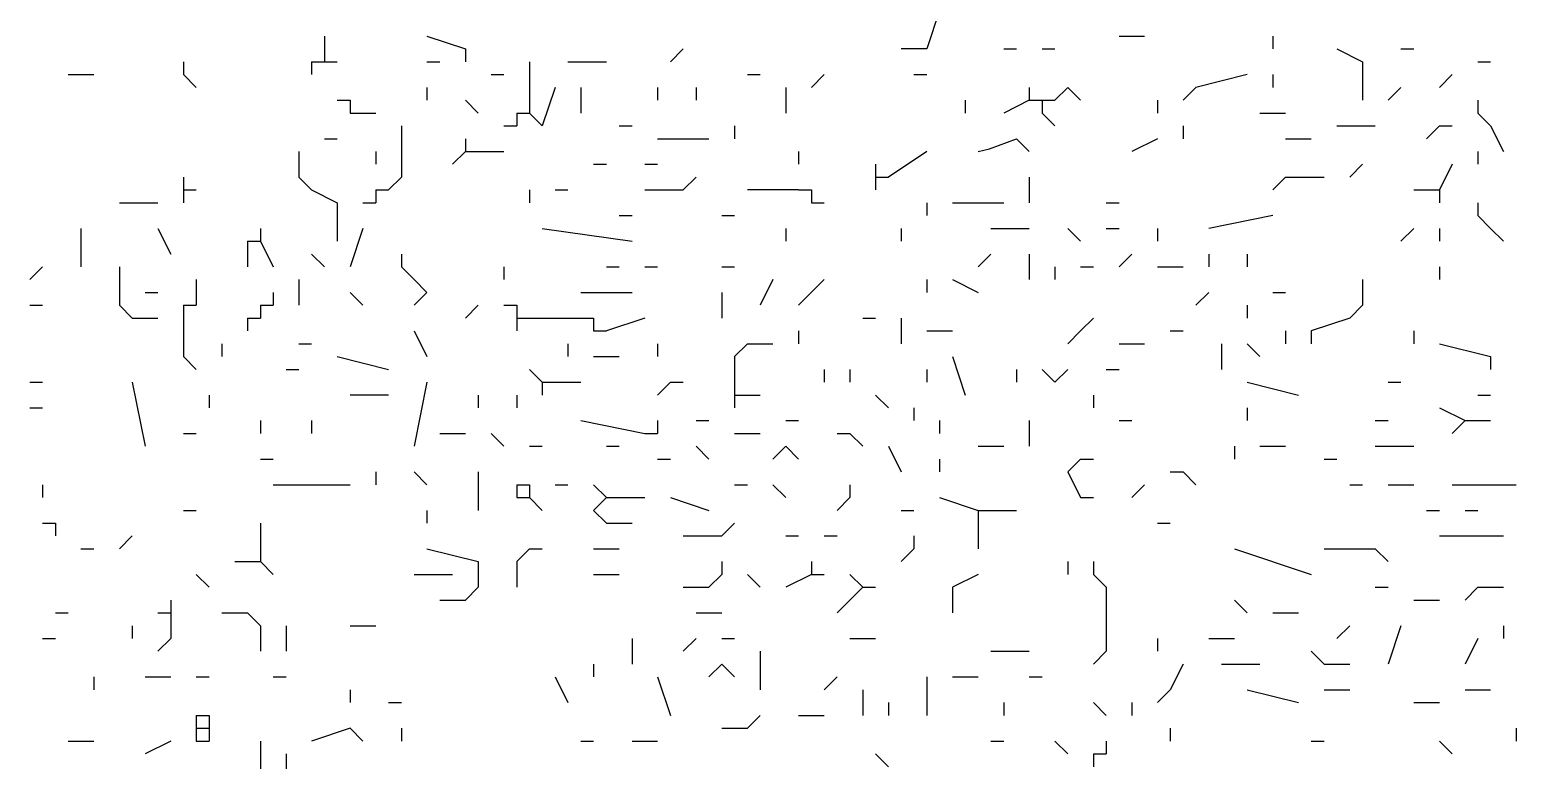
# Model space of a CAD drawing. Header units: inches. Extents: x 0 to 7.16, y 0 to 9.76.
# Drawn here: x 3.06 to 4.22, y 4.625 to 5.195 of the extents above; entities that cross this region are included whole.
import ezdxf

# ---------------------------------------------------------------- set-up
doc = ezdxf.new("R2010")
doc.units = ezdxf.units.IN
doc.header["$MEASUREMENT"] = 0

# ---------------------------------------------------------------- blocks, each defined once
blk = doc.blocks.new('drevoo')
at = {"linetype": 'Continuous'}
for points in [[(184.9202, -562.4001), (184.9102, -562.4301), (184.8902, -562.4301)], [(184.4402, -562.4201), (184.4402, -562.4301)], [(184.5202, -562.4201), (184.5502, -562.4301), (184.5502, -562.4401)], [(185.0602, -562.4201), (185.0802, -562.4201)], [(185.1802, -562.4201), (185.1802, -562.4301)], [(184.4402, -562.4301), (184.4402, -562.4401)], [(184.7202, -562.4301), (184.7102, -562.4401)], [(184.9702, -562.4301), (184.9802, -562.4301)], [(185.0002, -562.4301), (185.0102, -562.4301)], [(185.2302, -562.4301), (185.2502, -562.4401), (185.2502, -562.4701)], [(185.2802, -562.4301), (185.2902, -562.4301)], [(184.3302, -562.4401), (184.3302, -562.4501)], [(184.4302, -562.4401), (184.4302, -562.4501)], [(184.4302, -562.4401), (184.4402, -562.4401)], [(184.4402, -562.4401), (184.4502, -562.4401)], [(184.5202, -562.4401), (184.5302, -562.4401)], [(184.6002, -562.4401), (184.6002, -562.4701)], [(184.6302, -562.4401), (184.6602, -562.4401)], [(185.3402, -562.4401), (185.3502, -562.4401)], [(184.2402, -562.4501), (184.2602, -562.4501)], [(184.3302, -562.4501), (184.3402, -562.4601)], [(184.5202, -562.4601), (184.5202, -562.4701)], [(184.5702, -562.4501), (184.5802, -562.4501)], [(184.6202, -562.4601), (184.6102, -562.4901), (184.6002, -562.4801)], [(184.6402, -562.4601), (184.6402, -562.4801)], [(184.7002, -562.4601), (184.7002, -562.4701)], [(184.7302, -562.4601), (184.7302, -562.4701)], [(184.7702, -562.4501), (184.7802, -562.4501)], [(184.8002, -562.4601), (184.8002, -562.4801)], [(184.8302, -562.4501), (184.8202, -562.4601)], [(184.9002, -562.4501), (184.9102, -562.4501)], [(184.9902, -562.4601), (184.9902, -562.4701)], [(185.0102, -562.4701), (185.0202, -562.4601), (185.0302, -562.4701)], [(185.1202, -562.4601), (185.1102, -562.4701)], [(185.1602, -562.4501), (185.1202, -562.4601)], [(185.1802, -562.4501), (185.1802, -562.4601)], [(185.2802, -562.4601), (185.2702, -562.4701)], [(185.3202, -562.4501), (185.3102, -562.4601)], [(184.4502, -562.4701), (184.4602, -562.4701)], [(184.4602, -562.4701), (184.4602, -562.4801)], [(184.5502, -562.4701), (184.5602, -562.4801)], [(184.6002, -562.4701), (184.6002, -562.4801)], [(184.9402, -562.4701), (184.9402, -562.4801)], [(184.9902, -562.4701), (184.9702, -562.4801)], [(184.9902, -562.4701), (185.0002, -562.4701)], [(185.0002, -562.4701), (185.0002, -562.4801)], [(185.0002, -562.4701), (185.0102, -562.4701)], [(185.0902, -562.4701), (185.0902, -562.4801)], [(185.3402, -562.4701), (185.3402, -562.4801)], [(184.4602, -562.4801), (184.4702, -562.4801)], [(184.4702, -562.4801), (184.4802, -562.4801)], [(184.5902, -562.4801), (184.5902, -562.4901)], [(184.5902, -562.4801), (184.6002, -562.4801)], [(185.0002, -562.4801), (185.0102, -562.4901)], [(185.1702, -562.4801), (185.1902, -562.4801)], [(185.3402, -562.4801), (185.3502, -562.4901)], [(184.5002, -562.4901), (184.5002, -562.5301)], [(184.5802, -562.4901), (184.5902, -562.4901)], [(184.6702, -562.4901), (184.6802, -562.4901)], [(184.7602, -562.4901), (184.7602, -562.5001)], [(185.1102, -562.4901), (185.1102, -562.5001)], [(185.2302, -562.4901), (185.2602, -562.4901)], [(185.3102, -562.4901), (185.3002, -562.5001)], [(185.3102, -562.4901), (185.3202, -562.4901)], [(185.3502, -562.4901), (185.3602, -562.5101)], [(184.4402, -562.5001), (184.4502, -562.5001)], [(184.5502, -562.5001), (184.5502, -562.5101)], [(184.7002, -562.5001), (184.7402, -562.5001)], [(184.9502, -562.5101), (184.9592, -562.5081), (184.9802, -562.5001), (184.9902, -562.5101)], [(185.0902, -562.5001), (185.0702, -562.5101)], [(185.1902, -562.5001), (185.2102, -562.5001)], [(184.4202, -562.5101), (184.4202, -562.5301)], [(184.4802, -562.5101), (184.4802, -562.5201)], [(184.5502, -562.5101), (184.5402, -562.5201)], [(184.5502, -562.5101), (184.5602, -562.5101)], [(184.5602, -562.5101), (184.5802, -562.5101)], [(184.8102, -562.5101), (184.8102, -562.5201)], [(184.9102, -562.5101), (184.8802, -562.5301)], [(185.3402, -562.5101), (185.3402, -562.5201)], [(184.3302, -562.5301), (184.3302, -562.5401)], [(184.4202, -562.5301), (184.4302, -562.5401)], [(184.5002, -562.5301), (184.4902, -562.5401)], [(184.6502, -562.5201), (184.6602, -562.5201)], [(184.6902, -562.5201), (184.7002, -562.5201)], [(184.7302, -562.5301), (184.7202, -562.5401)], [(184.8702, -562.5201), (184.8702, -562.5301)], [(184.8702, -562.5301), (184.8702, -562.5401)], [(184.8702, -562.5301), (184.8802, -562.5301)], [(184.9902, -562.5301), (184.9902, -562.5501)], [(185.1902, -562.5301), (185.1802, -562.5401)], [(185.1902, -562.5301), (185.2202, -562.5301)], [(185.2502, -562.5201), (185.2402, -562.5301)], [(185.3202, -562.5201), (185.3102, -562.5401)], [(184.3302, -562.5401), (184.3302, -562.5501)], [(184.3302, -562.5401), (184.3402, -562.5401)], [(184.4302, -562.5401), (184.4502, -562.5501), (184.4502, -562.5801)], [(184.4802, -562.5401), (184.4802, -562.5501)], [(184.4802, -562.5401), (184.4902, -562.5401)], [(184.6002, -562.5401), (184.6002, -562.5501)], [(184.6202, -562.5401), (184.6302, -562.5401)], [(184.6902, -562.5401), (184.7202, -562.5401)], [(184.8102, -562.5401), (184.7702, -562.5401)], [(184.8102, -562.5401), (184.8202, -562.5401)], [(184.8202, -562.5401), (184.8202, -562.5501)], [(185.2902, -562.5401), (185.3002, -562.5401)], [(185.3002, -562.5401), (185.3102, -562.5401)], [(185.3102, -562.5401), (185.3102, -562.5501)], [(184.2802, -562.5501), (184.3102, -562.5501)], [(184.4702, -562.5501), (184.4802, -562.5501)], [(184.8202, -562.5501), (184.8302, -562.5501)], [(184.9102, -562.5501), (184.9102, -562.5601)], [(184.9302, -562.5501), (184.9702, -562.5501)], [(185.0502, -562.5501), (185.0602, -562.5501)], [(185.3402, -562.5501), (185.3402, -562.5601)], [(184.6702, -562.5601), (184.6802, -562.5601)], [(184.7502, -562.5601), (184.7602, -562.5601)], [(185.1802, -562.5601), (185.1302, -562.5701)], [(185.3402, -562.5601), (185.3502, -562.5701)], [(184.2502, -562.5701), (184.2502, -562.6001)], [(184.3102, -562.5701), (184.3202, -562.5901)], [(184.3902, -562.5701), (184.3902, -562.5801)], [(184.4702, -562.5701), (184.4602, -562.6001)], [(184.6102, -562.5701), (184.6802, -562.5801)], [(184.8002, -562.5701), (184.8002, -562.5801)], [(184.8902, -562.5701), (184.8902, -562.5801)], [(184.9602, -562.5701), (184.9902, -562.5701)], [(185.0202, -562.5701), (185.0302, -562.5801)], [(185.0502, -562.5701), (185.0602, -562.5701)], [(185.0902, -562.5701), (185.0902, -562.5801)], [(185.2902, -562.5701), (185.2802, -562.5801)], [(185.3102, -562.5701), (185.3102, -562.5801)], [(185.3502, -562.5701), (185.3602, -562.5801)], [(184.3802, -562.5801), (184.3802, -562.5901)], [(184.3802, -562.5801), (184.3902, -562.5801)], [(184.3902, -562.5801), (184.4002, -562.6001)], [(184.3802, -562.5901), (184.3802, -562.6001)], [(184.4302, -562.5901), (184.4402, -562.6001)], [(184.5002, -562.5901), (184.5002, -562.6001)], [(184.9602, -562.5901), (184.9502, -562.6001)], [(184.9902, -562.5901), (184.9902, -562.6101)], [(185.0702, -562.5901), (185.0602, -562.6001)], [(185.1302, -562.5901), (185.1302, -562.6001)], [(185.1602, -562.5901), (185.1602, -562.6001)], [(184.2202, -562.6001), (184.2102, -562.6101)], [(184.2802, -562.6001), (184.2802, -562.6301)], [(184.3402, -562.6101), (184.3402, -562.6201)], [(184.4202, -562.6101), (184.4202, -562.6301)], [(184.5002, -562.6001), (184.5102, -562.6101)], [(184.5102, -562.6101), (184.5202, -562.6201)], [(184.5802, -562.6001), (184.5802, -562.6101)], [(184.6602, -562.6001), (184.6702, -562.6001)], [(184.6902, -562.6001), (184.7002, -562.6001)], [(184.7502, -562.6001), (184.7602, -562.6001)], [(184.7902, -562.6101), (184.7802, -562.6301)], [(184.8302, -562.6101), (184.8102, -562.6301)], [(184.9102, -562.6101), (184.9102, -562.6201)], [(184.9302, -562.6101), (184.9502, -562.6201)], [(185.0102, -562.6001), (185.0102, -562.6101)], [(185.0302, -562.6001), (185.0402, -562.6001)], [(185.0902, -562.6001), (185.1102, -562.6001)], [(185.2502, -562.6101), (185.2502, -562.6301)], [(185.3102, -562.6001), (185.3102, -562.6101)], [(184.3002, -562.6201), (184.3102, -562.6201)], [(184.3402, -562.6201), (184.3402, -562.6301)], [(184.4002, -562.6201), (184.4002, -562.6301)], [(184.4602, -562.6201), (184.4702, -562.6301)], [(184.5202, -562.6201), (184.5102, -562.6301)], [(184.6402, -562.6201), (184.6802, -562.6201)], [(184.7502, -562.6201), (184.7502, -562.6401)], [(185.1302, -562.6201), (185.1202, -562.6301)], [(185.1802, -562.6201), (185.1902, -562.6201)], [(184.2102, -562.6301), (184.2202, -562.6301)], [(184.2802, -562.6301), (184.2902, -562.6401)], [(184.3302, -562.6301), (184.3302, -562.6401)], [(184.3302, -562.6301), (184.3402, -562.6301)], [(184.3902, -562.6301), (184.3902, -562.6401)], [(184.3902, -562.6301), (184.4002, -562.6301)], [(184.5602, -562.6301), (184.5502, -562.6401)], [(184.5802, -562.6301), (184.5902, -562.6301)], [(184.5902, -562.6301), (184.5902, -562.6401)], [(185.1602, -562.6301), (185.1602, -562.6401)], [(185.2502, -562.6301), (185.2402, -562.6401)], [(184.2902, -562.6401), (184.3102, -562.6401)], [(184.3302, -562.6401), (184.3302, -562.6701)], [(184.3802, -562.6401), (184.3802, -562.6501)], [(184.3802, -562.6401), (184.3902, -562.6401)], [(184.5902, -562.6401), (184.5902, -562.6501)], [(184.5902, -562.6401), (184.6002, -562.6401)], [(184.6002, -562.6401), (184.6402, -562.6401)], [(184.6402, -562.6401), (184.6502, -562.6401)], [(184.6502, -562.6401), (184.6502, -562.6501)], [(184.6902, -562.6401), (184.6602, -562.6501)], [(184.8602, -562.6401), (184.8702, -562.6401)], [(184.8902, -562.6401), (184.8902, -562.6601)], [(185.0402, -562.6401), (185.0302, -562.6501)], [(185.2402, -562.6401), (185.2102, -562.6501), (185.2102, -562.6601)], [(184.5102, -562.6501), (184.5202, -562.6701)], [(184.6502, -562.6501), (184.6602, -562.6501)], [(184.8102, -562.6501), (184.8102, -562.6601)], [(184.9102, -562.6501), (184.9302, -562.6501)], [(185.0302, -562.6501), (185.0202, -562.6601)], [(185.1002, -562.6501), (185.1102, -562.6501)], [(185.1902, -562.6501), (185.1902, -562.6601)], [(185.2902, -562.6501), (185.2902, -562.6601)], [(184.3602, -562.6601), (184.3602, -562.6701)], [(184.4202, -562.6601), (184.4302, -562.6601)], [(184.6302, -562.6601), (184.6302, -562.6701)], [(184.7002, -562.6601), (184.7002, -562.6701)], [(184.7702, -562.6601), (184.7602, -562.6701)], [(184.7702, -562.6601), (184.7902, -562.6601)], [(185.0602, -562.6601), (185.0802, -562.6601)], [(185.1402, -562.6601), (185.1402, -562.6801)], [(185.1602, -562.6601), (185.1702, -562.6701)], [(185.3102, -562.6601), (185.3502, -562.6701), (185.3502, -562.6801)], [(184.3302, -562.6701), (184.3402, -562.6801)], [(184.4102, -562.6801), (184.4202, -562.6801)], [(184.4502, -562.6701), (184.4902, -562.6801)], [(184.6002, -562.6801), (184.6102, -562.6901)], [(184.6502, -562.6701), (184.6702, -562.6701)], [(184.7602, -562.6701), (184.7602, -562.6901)], [(184.8302, -562.6801), (184.8302, -562.6901)], [(184.8502, -562.6801), (184.8502, -562.6901)], [(184.9102, -562.6801), (184.9102, -562.6901)], [(184.9302, -562.6701), (184.9402, -562.7001)], [(184.9802, -562.6801), (184.9802, -562.6901)], [(185.0002, -562.6801), (185.0102, -562.6901)], [(185.0202, -562.6801), (185.0102, -562.6901)], [(185.0502, -562.6801), (185.0602, -562.6801)], [(184.2102, -562.6901), (184.2202, -562.6901)], [(184.2902, -562.6901), (184.3002, -562.7401)], [(184.5202, -562.6901), (184.5102, -562.7401)], [(184.6102, -562.6901), (184.6102, -562.7001)], [(184.6102, -562.6901), (184.6202, -562.6901)], [(184.6202, -562.6901), (184.6402, -562.6901)], [(184.7102, -562.6901), (184.7002, -562.7001)], [(184.7102, -562.6901), (184.7202, -562.6901)], [(184.7602, -562.6901), (184.7602, -562.7001)], [(185.1602, -562.6901), (185.2002, -562.7001)], [(185.2702, -562.6901), (185.2802, -562.6901)], [(184.3502, -562.7001), (184.3502, -562.7101)], [(184.4902, -562.7001), (184.4602, -562.7001)], [(184.5602, -562.7001), (184.5602, -562.7101)], [(184.5902, -562.7001), (184.5902, -562.7101)], [(184.7602, -562.7001), (184.7602, -562.7101)], [(184.7602, -562.7001), (184.7702, -562.7001)], [(184.7702, -562.7001), (184.7802, -562.7001)], [(184.8702, -562.7001), (184.8802, -562.7101)], [(185.0402, -562.7001), (185.0402, -562.7101)], [(185.3402, -562.7001), (185.3502, -562.7001)], [(184.2102, -562.7101), (184.2202, -562.7101)], [(184.9002, -562.7101), (184.9002, -562.7201)], [(185.1602, -562.7101), (185.1602, -562.7201)], [(185.3102, -562.7101), (185.3302, -562.7201)], [(184.3902, -562.7201), (184.3902, -562.7301)], [(184.4302, -562.7201), (184.4302, -562.7301)], [(184.6402, -562.7201), (184.6902, -562.7301)], [(184.7002, -562.7201), (184.7002, -562.7301)], [(184.7302, -562.7201), (184.7402, -562.7201)], [(184.8002, -562.7201), (184.8102, -562.7201)], [(184.9202, -562.7201), (184.9202, -562.7301)], [(184.9902, -562.7201), (184.9902, -562.7401)], [(185.0602, -562.7201), (185.0702, -562.7201)], [(185.2602, -562.7201), (185.2702, -562.7201)], [(185.3302, -562.7201), (185.3202, -562.7301)], [(185.3302, -562.7201), (185.3502, -562.7201)], [(184.3302, -562.7301), (184.3402, -562.7301)], [(184.5302, -562.7301), (184.5502, -562.7301)], [(184.5702, -562.7301), (184.5802, -562.7401)], [(184.6902, -562.7301), (184.7002, -562.7301)], [(184.7602, -562.7301), (184.7802, -562.7301)], [(184.8402, -562.7301), (184.8502, -562.7301)], [(184.8502, -562.7301), (184.8602, -562.7401)], [(184.3902, -562.7501), (184.4002, -562.7501)], [(184.6002, -562.7401), (184.6102, -562.7401)], [(184.6602, -562.7401), (184.6702, -562.7401)], [(184.7002, -562.7501), (184.7102, -562.7501)], [(184.7302, -562.7401), (184.7402, -562.7501)], [(184.8002, -562.7401), (184.7902, -562.7501)], [(184.8002, -562.7401), (184.8102, -562.7501)], [(184.8802, -562.7401), (184.8902, -562.7601)], [(184.9202, -562.7501), (184.9202, -562.7601)], [(184.9502, -562.7401), (184.9702, -562.7401)], [(185.0302, -562.7501), (185.0202, -562.7601)], [(185.0302, -562.7501), (185.0402, -562.7501)], [(185.1502, -562.7401), (185.1502, -562.7501)], [(185.1702, -562.7401), (185.1902, -562.7401)], [(185.2202, -562.7501), (185.2302, -562.7501)], [(185.2602, -562.7401), (185.2902, -562.7401)], [(184.4802, -562.7601), (184.4802, -562.7701)], [(184.5102, -562.7601), (184.5202, -562.7701)], [(184.5602, -562.7601), (184.5602, -562.7901)], [(185.0202, -562.7601), (185.0302, -562.7801), (185.0402, -562.7801)], [(185.1002, -562.7601), (185.1102, -562.7601)], [(185.1102, -562.7601), (185.1202, -562.7701)], [(184.2202, -562.7701), (184.2202, -562.7801)], [(184.4002, -562.7701), (184.4602, -562.7701)], [(184.5902, -562.7701), (184.5902, -562.7801)], [(184.5902, -562.7701), (184.6002, -562.7701)], [(184.6002, -562.7701), (184.6002, -562.7801)], [(184.6202, -562.7701), (184.6302, -562.7701)], [(184.6502, -562.7701), (184.6602, -562.7801)], [(184.7602, -562.7701), (184.7702, -562.7701)], [(184.7902, -562.7701), (184.8002, -562.7801)], [(184.8502, -562.7701), (184.8502, -562.7801)], [(185.0802, -562.7701), (185.0702, -562.7801)], [(185.2402, -562.7701), (185.2502, -562.7701)], [(185.2702, -562.7701), (185.2902, -562.7701)], [(185.3202, -562.7701), (185.3702, -562.7701)], [(184.5902, -562.7801), (184.6002, -562.7801)], [(184.6002, -562.7801), (184.6102, -562.7901)], [(184.6602, -562.7801), (184.6502, -562.7901)], [(184.6602, -562.7801), (184.6902, -562.7801)], [(184.7102, -562.7801), (184.7402, -562.7901)], [(184.8502, -562.7801), (184.8402, -562.7901)], [(184.9202, -562.7801), (184.9502, -562.7901)], [(184.3302, -562.7901), (184.3402, -562.7901)], [(184.5202, -562.7901), (184.5202, -562.8001)], [(184.6502, -562.7901), (184.6602, -562.8001)], [(184.8902, -562.7901), (184.9002, -562.7901)], [(184.9502, -562.7901), (184.9502, -562.8001)], [(184.9502, -562.7901), (184.9602, -562.7901)], [(184.9602, -562.7901), (184.9802, -562.7901)], [(185.3002, -562.7901), (185.3102, -562.7901)], [(185.3302, -562.7901), (185.3402, -562.7901)], [(184.2202, -562.8001), (184.2302, -562.8001)], [(184.2302, -562.8001), (184.2302, -562.8101)], [(184.3902, -562.8001), (184.3902, -562.8201)], [(184.6602, -562.8001), (184.6802, -562.8001)], [(184.7602, -562.8001), (184.7502, -562.8101)], [(184.9502, -562.8001), (184.9502, -562.8201)], [(185.0902, -562.8001), (185.1002, -562.8001)], [(184.2502, -562.8201), (184.2602, -562.8201)], [(184.2902, -562.8101), (184.2802, -562.8201)], [(184.3902, -562.8201), (184.3902, -562.8301)], [(184.5202, -562.8201), (184.5602, -562.8301), (184.5602, -562.8501)], [(184.6002, -562.8201), (184.5902, -562.8301)], [(184.6002, -562.8201), (184.6102, -562.8201)], [(184.6502, -562.8201), (184.6702, -562.8201)], [(184.7202, -562.8101), (184.7502, -562.8101)], [(184.8002, -562.8101), (184.8102, -562.8101)], [(184.8302, -562.8101), (184.8402, -562.8101)], [(184.9002, -562.8201), (184.8902, -562.8301)], [(184.9002, -562.8101), (184.9002, -562.8201)], [(185.1502, -562.8201), (185.2102, -562.8401)], [(185.2202, -562.8201), (185.2602, -562.8201)], [(185.2602, -562.8201), (185.2702, -562.8301)], [(185.3102, -562.8101), (185.3602, -562.8101)], [(184.3702, -562.8301), (184.3802, -562.8301)], [(184.3802, -562.8301), (184.3902, -562.8301)], [(184.3902, -562.8301), (184.4002, -562.8401)], [(184.5902, -562.8301), (184.5902, -562.8501)], [(184.7502, -562.8301), (184.7502, -562.8401)], [(184.8202, -562.8301), (184.8202, -562.8401)], [(185.0202, -562.8301), (185.0202, -562.8401)], [(185.0402, -562.8301), (185.0402, -562.8401)], [(184.3402, -562.8401), (184.3502, -562.8501)], [(184.5102, -562.8401), (184.5402, -562.8401)], [(184.6502, -562.8401), (184.6702, -562.8401)], [(184.7502, -562.8401), (184.7402, -562.8501)], [(184.7702, -562.8401), (184.7802, -562.8501)], [(184.8202, -562.8401), (184.8002, -562.8501)], [(184.8202, -562.8401), (184.8302, -562.8401)], [(184.8502, -562.8401), (184.8602, -562.8501)], [(184.9502, -562.8401), (184.9302, -562.8501), (184.9302, -562.8701)], [(185.0402, -562.8401), (185.0502, -562.8501)], [(184.5602, -562.8501), (184.5502, -562.8601)], [(184.7202, -562.8501), (184.7402, -562.8501)], [(184.8602, -562.8501), (184.8502, -562.8601)], [(184.8602, -562.8501), (184.8702, -562.8501)], [(185.0502, -562.8501), (185.0502, -562.9001)], [(185.2602, -562.8501), (185.2702, -562.8501)], [(185.3402, -562.8501), (185.3302, -562.8601)], [(185.3402, -562.8501), (185.3602, -562.8501)], [(184.3202, -562.8601), (184.3202, -562.8701)], [(184.5302, -562.8601), (184.5502, -562.8601)], [(184.8502, -562.8601), (184.8402, -562.8701)], [(185.1502, -562.8601), (185.1602, -562.8701)], [(185.2902, -562.8601), (185.3102, -562.8601)], [(184.2302, -562.8701), (184.2402, -562.8701)], [(184.3102, -562.8701), (184.3202, -562.8701)], [(184.3202, -562.8701), (184.3202, -562.8801)], [(184.3602, -562.8701), (184.3802, -562.8701)], [(184.3802, -562.8701), (184.3902, -562.8801)], [(184.7302, -562.8701), (184.7502, -562.8701)], [(185.1802, -562.8701), (185.2002, -562.8701)], [(184.2902, -562.8801), (184.2902, -562.8901)], [(184.3202, -562.8801), (184.3202, -562.8901)], [(184.3902, -562.8801), (184.3902, -562.9001)], [(184.4102, -562.8801), (184.4102, -562.9001)], [(184.4602, -562.8801), (184.4802, -562.8801)], [(185.2402, -562.8801), (185.2302, -562.8901)], [(185.2802, -562.8801), (185.2702, -562.9101)], [(185.3602, -562.8801), (185.3602, -562.8901)], [(184.2202, -562.8901), (184.2302, -562.8901)], [(184.3202, -562.8901), (184.3102, -562.9001)], [(184.6802, -562.8901), (184.6802, -562.9101)], [(184.7302, -562.8901), (184.7202, -562.9001)], [(184.7502, -562.8901), (184.7602, -562.8901)], [(184.7802, -562.9001), (184.7802, -562.9301)], [(184.8502, -562.8901), (184.8702, -562.8901)], [(184.9602, -562.9001), (184.9902, -562.9001)], [(185.0502, -562.9001), (185.0402, -562.9101)], [(185.0902, -562.8901), (185.0902, -562.9001)], [(185.1302, -562.8901), (185.1502, -562.8901)], [(185.2102, -562.9001), (185.2202, -562.9101)], [(185.3402, -562.8901), (185.3302, -562.9101)], [(184.6502, -562.9101), (184.6502, -562.9201)], [(184.7402, -562.9201), (184.7502, -562.9101), (184.7602, -562.9201)], [(185.1102, -562.9101), (185.1002, -562.9301)], [(185.1402, -562.9101), (185.1702, -562.9101)], [(185.2202, -562.9101), (185.2402, -562.9101)], [(184.2602, -562.9201), (184.2602, -562.9301)], [(184.3002, -562.9201), (184.3202, -562.9201)], [(184.3402, -562.9201), (184.3502, -562.9201)], [(184.4002, -562.9201), (184.4102, -562.9201)], [(184.6202, -562.9201), (184.6302, -562.9401)], [(184.7002, -562.9201), (184.7102, -562.9501)], [(184.8402, -562.9201), (184.8302, -562.9301)], [(184.9102, -562.9201), (184.9102, -562.9501)], [(184.9302, -562.9201), (184.9502, -562.9201)], [(184.9902, -562.9201), (185.0002, -562.9201)], [(184.4602, -562.9301), (184.4602, -562.9401)], [(184.8602, -562.9301), (184.8602, -562.9501)], [(185.1002, -562.9301), (185.0902, -562.9401)], [(185.1602, -562.9301), (185.2002, -562.9401)], [(185.2202, -562.9301), (185.2402, -562.9301)], [(185.3302, -562.9301), (185.3502, -562.9301)], [(184.4902, -562.9401), (184.5002, -562.9401)], [(184.8802, -562.9401), (184.8802, -562.9501)], [(184.9702, -562.9401), (184.9702, -562.9501)], [(185.0402, -562.9401), (185.0502, -562.9501)], [(185.0702, -562.9401), (185.0702, -562.9501)], [(185.2902, -562.9401), (185.3102, -562.9401)], [(184.3402, -562.9501), (184.3402, -562.9601)], [(184.3402, -562.9501), (184.3502, -562.9501)], [(184.3502, -562.9501), (184.3502, -562.9601)], [(184.7802, -562.9501), (184.7702, -562.9601)], [(184.8102, -562.9501), (184.8302, -562.9501)], [(184.2402, -562.9701), (184.2602, -562.9701)], [(184.3202, -562.9701), (184.3002, -562.9801)], [(184.3402, -562.9601), (184.3402, -562.9701)], [(184.3402, -562.9601), (184.3502, -562.9601)], [(184.3402, -562.9701), (184.3502, -562.9701)], [(184.3502, -562.9601), (184.3502, -562.9701)], [(184.3902, -562.9701), (184.3902, -563.0001)], [(184.4602, -562.9601), (184.4302, -562.9701)], [(184.4602, -562.9601), (184.4702, -562.9701)], [(184.5002, -562.9601), (184.5002, -562.9701)], [(184.6402, -562.9701), (184.6502, -562.9701)], [(184.6802, -562.9701), (184.7002, -562.9701)], [(184.7502, -562.9601), (184.7702, -562.9601)], [(184.9602, -562.9701), (184.9702, -562.9701)], [(185.0102, -562.9701), (185.0202, -562.9801)], [(185.0502, -562.9701), (185.0502, -562.9801)], [(185.1002, -562.9601), (185.1002, -562.9701)], [(185.2102, -562.9701), (185.2202, -562.9701)], [(185.3102, -562.9701), (185.3202, -562.9801)], [(185.3702, -562.9601), (185.3702, -562.9701)], [(184.4102, -562.9801), (184.4102, -563.0001)], [(184.8702, -562.9801), (184.8802, -562.9901)], [(185.0402, -562.9801), (185.0402, -562.9901)], [(185.0402, -562.9801), (185.0502, -562.9801)]]:
    blk.add_lwpolyline(points, dxfattribs=at)
blk = doc.blocks.new('A$C347C32FF')
at = {"color": 1, "linetype": 'Continuous'}
blk.add_blockref('drevoo', (-181.1502, 567.6101), dxfattribs=at)

msp = doc.modelspace()

# ---------------------------------------------------------------- block references
msp.add_blockref('A$C347C32FF', (0, 0))

doc.saveas('drawing.dxf')
